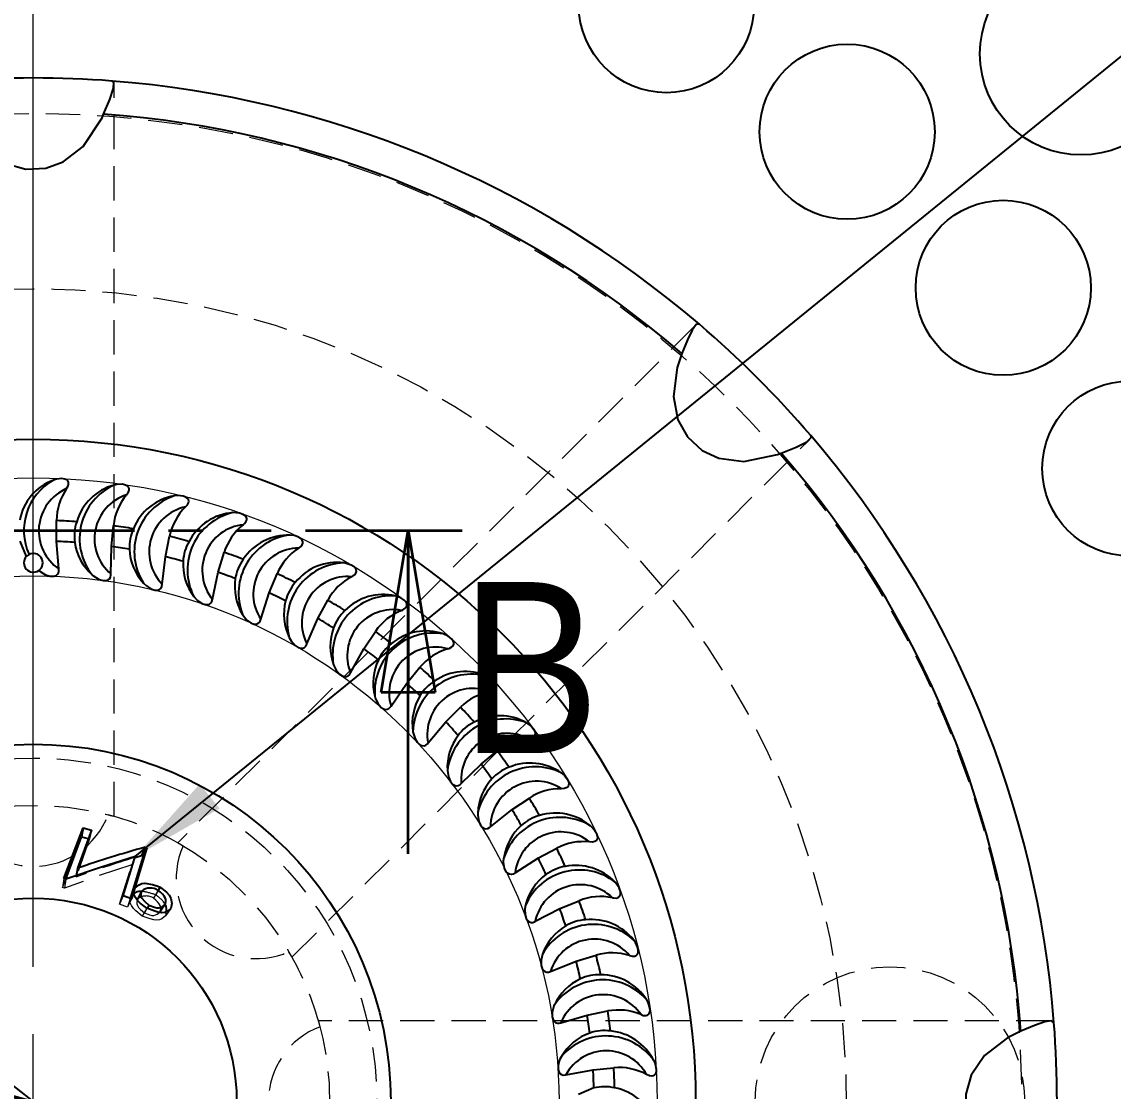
# Model space of a CAD drawing. Header units: millimetres. Extents: x 5 to 416, y 6 to 580.
# Drawn here: x 111.37 to 151.89, y 475.59 to 515.29 of the extents above; entities that cross this region are included whole.
import ezdxf

# ---------------------------------------------------------------- set-up
doc = ezdxf.new("R2010")
doc.units = ezdxf.units.MM
for name, pattern in [('SLD-Combinazione-di-due-tratteggi', [12.7, 6.35, -1.27, 1.27, -1.27, 1.27, -1.27]), ('SLD-Solido', [0]), ('SLD-Tratteggiato', [1.905, 1.27, -0.635])]:
    doc.linetypes.add(name, pattern=pattern)
doc.layers.add('D', color=3, linetype='SLD-Solido', lineweight=25)
doc.layers.add('SEZ', color=6, linetype='SLD-Combinazione-di-due-tratteggi', lineweight=35)
doc.layers.add('Q', color=2, linetype='SLD-Solido')
doc.styles.add('SLDTEXTSTYLE4', font='GOTHIC.TTF', dxfattribs={"width": 0.913})
doc.styles.get("Standard").update_dxf_attribs({"font": 'GOTHIC.TTF'})
doc.dimstyles.new('SLDDIMSTYLE1', dxfattribs={"dimtxt": 3.5, "dimasz": 3.556, "dimexe": 0, "dimexo": 0.0625, "dimgap": 0.875, "dimtad": 1, "dimrnd": 1e-09, "dimzin": 12, "dimdsep": 46, "dimtxsty": 'SLDTEXTSTYLE4', "dimblk1": 'NONE', "dimblk2": 'CLOSED', "dimsah": 1, "dimcen": 0, "dimadec": 0, "dimazin": 3, "dimtfac": 1, "dimtmove": 0, "dimatfit": 3, "dimldrblk": 'NONE', "dimfxl": 0, "dimfrac": 2, "dimtolj": 1, "dimtzin": 12, "dimarcsym": 0})
doc.dimstyles.new('SLDDIMSTYLE3', dxfattribs={"dimtxt": 3.5, "dimasz": 3.556, "dimexe": 0, "dimexo": 0.0625, "dimgap": 0.875, "dimtad": 1, "dimrnd": 1e-09, "dimzin": 12, "dimdsep": 46, "dimtxsty": 'SLDTEXTSTYLE4', "dimblk1": 'NONE', "dimblk2": 'CLOSED', "dimsah": 1, "dimcen": 0, "dimadec": 0, "dimazin": 3, "dimtfac": 1, "dimtmove": 0, "dimatfit": 3, "dimldrblk": 'NONE', "dimfxl": 0, "dimfrac": 2, "dimtolj": 1, "dimtzin": 12, "dimarcsym": 0})
doc.dimstyles.new('SLDDIMSTYLE4', dxfattribs={"dimtxt": 3.5, "dimasz": 3.556, "dimexe": 0, "dimexo": 0.0625, "dimgap": 0.875, "dimtad": 1, "dimrnd": 1e-09, "dimzin": 12, "dimdsep": 46, "dimtxsty": 'SLDTEXTSTYLE4', "dimblk1": 'CLOSED', "dimblk2": 'CLOSED', "dimsah": 1, "dimcen": 0.09, "dimadec": 0, "dimazin": 3, "dimtfac": 1, "dimtofl": 0, "dimtmove": 0, "dimatfit": 3, "dimldrblk": 'CLOSED', "dimfxl": 0, "dimfrac": 2, "dimtolj": 1, "dimtzin": 12, "dimarcsym": 0})
doc.dimstyles.new('SLDDIMSTYLE7', dxfattribs={"dimtxt": 0.18, "dimasz": 3.556, "dimexe": 0, "dimexo": 0.0625, "dimgap": 0, "dimtad": 0, "dimtih": 1, "dimtoh": 1, "dimdec": 0, "dimrnd": 1e-09, "dimzin": 0, "dimdsep": 46, "dimtxsty": 'Standard', "dimsah": 1, "dimcen": 0.09, "dimadec": 0, "dimazin": 0, "dimtfac": 3.556, "dimtdec": 0, "dimtofl": 0, "dimtmove": 0, "dimatfit": 3, "dimfxl": 0, "dimfrac": 2, "dimtolj": 1, "dimtzin": 0, "dimarcsym": 0})

# ---------------------------------------------------------------- blocks, each defined once
blk = doc.blocks.new('_CLOSED')
at = {"color": 0, "linetype": 'ByBlock', "lineweight": -2}
for p, q in [((-1, 0.166667), (0, 0)), ((-1, 0.166667), (-1, -0.166667)), ((0, 0), (-1, -0.166667)), ((0, 0), (-1, 0))]:
    blk.add_line(p, q, dxfattribs=at)
blk = doc.blocks.new('_D_2')
at = {"layer": 'Q'}
for q in [(65.514, 483.362), (214.863, 457.042)]:
    blk.add_line((158.088, 467.048), q, dxfattribs=at)
at = {"layer": 'Q', "xscale": 3.556, "yscale": 3.556, "rotation": 170.0050717243122}
blk.add_blockref('_CLOSED', (158.088, 467.048, -16.8), dxfattribs=at)
at = {"layer": 'Q', "char_height": 3.5, "attachment_point": 1, "rotation": 350.0051, "style": 'SLDTEXTSTYLE4'}
for s, insert in [('%%c', (205.346, 463.258)), ('94', (210.554, 462.394))]:
    blk.add_mtext(s, dxfattribs=dict(at, insert=insert))
blk = doc.blocks.new('_NONE')
blk = doc.blocks.new('_D_4')
at = {"layer": 'Q'}
for q in [(58.675, 489.44), (218.383, 446.647)]:
    blk.add_line((164.927, 460.97), q, dxfattribs=at)
at = {"layer": 'Q', "xscale": 3.556, "yscale": 3.556, "rotation": 165.0000000000003}
blk.add_blockref('_CLOSED', (164.927, 460.97, -16.8), dxfattribs=at)
at = {"layer": 'Q', "char_height": 3.5, "attachment_point": 1, "rotation": 345, "style": 'SLDTEXTSTYLE4'}
for s, insert in [('%%c', (206.947, 454.338)), ('110', (212.059, 453.024))]:
    blk.add_mtext(s, dxfattribs=dict(at, insert=insert))
blk = doc.blocks.new('_D_7')
at = {"layer": 'Q'}
for q in [(28.843, 539.69), (165.568, 433.411)]:
    blk.add_line((58.034, 516.999), q, dxfattribs=at)
at = {"layer": 'Q', "xscale": 3.556, "yscale": 3.556, "rotation": 322.1411922934127}
blk.add_blockref('_CLOSED', (58.034, 516.999, -16.6), dxfattribs=at)
at = {"layer": 'Q', "char_height": 3.5, "attachment_point": 1, "rotation": 322.1412, "style": 'SLDTEXTSTYLE4'}
for s, insert in [('%%c', (31.586, 543.219)), ('136,20', (35.787, 540.022))]:
    blk.add_mtext(s, dxfattribs=dict(at, insert=insert))
blk = doc.blocks.new('_D_8')
at = {"layer": 'Q'}
for p, q in [((111.801, 554.705), (111.801, 569.527)), ((171.801, 476.205), (171.801, 569.527)), ((171.801, 568.527), (111.801, 568.527))]:
    blk.add_line(p, q, dxfattribs=at)
at = {"layer": 'Q', "xscale": 3.556, "yscale": 3.556, "rotation": 180.0000000000004}
blk.add_blockref('_CLOSED', (111.801, 568.527, -16.8), dxfattribs=at)
at = {"layer": 'Q', "xscale": 3.556, "yscale": 3.556}
blk.add_blockref('_CLOSED', (171.801, 568.527, -16.8), dxfattribs=at)
at = {"layer": 'Q', "insert": (127.372, 572.998), "char_height": 3.5, "attachment_point": 1, "style": 'SLDTEXTSTYLE4'}
blk.add_mtext('60', dxfattribs=at)
blk = doc.blocks.new('SW_CENTERMARKSYMBOL_0')
at = {"color": 0, "linetype": 'SLD-Solido', "lineweight": 18}
for p, q in [((0, 5), (0, 70.6)), ((0, 0), (0, 2.5))]:
    blk.add_line(p, q, dxfattribs=at)

msp = doc.modelspace()

# ---------------------------------------------------------------- linework, layer by layer
at = {"color": 7, "linetype": 'SLD-Tratteggiato', "lineweight": 18}
for p, q in [((114.801, 485.7985), (114.801, 512.94444)), ((136.37249, 504.01919), (117.16689, 484.8136)), ((121.41301, 480.57443), (140.60809, 499.76951)), ((113.89209, 484.95422), (113.38209, 483.53959)), ((113.96244, 485.28223), (113.89209, 484.95422)), ((115.00395, 482.52975), (115.4562, 483.98807)), ((112.88761, 483.1481), (113.00513, 483.46375)), ((113.00299, 483.46302), (112.95467, 483.13105)), ((112.95467, 483.13105), (112.88761, 483.1481)), ((115.58304, 483.14107), (115.43871, 482.83823)), ((115.13835, 482.83712), (115.00395, 482.52975)), ((115.30119, 482.42232), (115.00395, 482.52975)), ((115.39857, 482.74206), (115.30119, 482.42232)), ((115.44758, 482.72416), (115.30119, 482.42232)), ((116.01094, 482.3797), (115.84117, 482.09037)), ((116.73754, 482.24573), (116.71288, 482.10126)), ((149.55033, 478.20506), (122.38951, 478.20506))]:
    msp.add_line(p, q, dxfattribs=at)
at = {"color": 7, "linetype": 'SLD-Tratteggiato', "lineweight": 18, "flags": 128}
for points in [[(108.81785, 485.79272), (108.96406, 485.83294), (109.46674, 485.95454), (110.20875, 486.08921), (111.1234, 486.18417), (112.12191, 486.20038), (113.08814, 486.12949), (113.90741, 486.0015), (114.48484, 485.87263), (114.77044, 485.79668), (114.76313, 485.79872)], [(117.1782, 484.80107), (117.31003, 484.72612), (117.75146, 484.45666), (118.37137, 484.0272), (119.08527, 483.4476), (119.80278, 482.75301), (120.43589, 482.01965), (120.92469, 481.34984), (121.24187, 480.85041), (121.39011, 480.59476), (121.38639, 480.60137)], [(115.5851, 484.29779), (115.52065, 484.14293), (115.4562, 483.98807)], [(115.4562, 483.98807), (114.23539, 483.58783), (112.95467, 483.13105)], [(112.93308, 483.48048), (112.91034, 483.31429), (112.88761, 483.1481)], [(116.43929, 483.044), (116.35388, 482.89965), (116.26846, 482.75529)], [(116.43853, 483.04288), (116.42445, 483.01909), (116.33904, 482.87474)], [(115.84117, 482.09037), (115.61094, 482.2787), (115.51535, 482.37529), (115.44397, 482.47617), (115.40179, 482.57682), (115.39098, 482.67279), (115.43871, 482.83823)], [(115.66885, 482.71957), (115.63967, 482.60754), (115.64142, 482.54014), (115.66367, 482.47766), (115.70832, 482.41319), (115.7771, 482.3395), (115.92208, 482.20721)], [(116.50318, 482.23809), (116.53471, 482.35628), (116.53389, 482.42081), (116.51527, 482.48143), (116.47684, 482.54406), (116.41539, 482.61652), (116.34499, 482.68589), (116.26846, 482.75529)], [(116.71288, 482.10126), (116.57047, 481.98251), (116.48609, 481.94459), (116.38577, 481.93214), (116.27347, 481.94664), (116.13397, 481.98474), (115.84117, 482.09037)], [(116.02134, 482.37586), (116.00716, 482.35176), (115.92208, 482.20721)], [(115.92208, 482.20721), (116.11706, 482.1334), (116.20443, 482.11175), (116.28051, 482.10883), (116.40267, 482.15451), (116.50318, 482.23809)], [(116.9075, 482.3745), (116.81019, 482.23788), (116.71288, 482.10126)], [(122.38865, 478.18821), (122.42888, 478.04199), (122.55047, 477.53932), (122.68515, 476.7973), (122.78011, 475.88266), (122.79631, 474.88415), (122.72543, 473.91791), (122.59743, 473.09865), (122.46856, 472.52122), (122.39262, 472.23562), (122.39466, 472.24293)]]:
    msp.add_lwpolyline(points, dxfattribs=at)
at = {"color": 7, "linetype": 'SLD-Tratteggiato', "lineweight": 18}
for centre, radius in [((111.801, 475.20506), 66.1), ((111.801, 475.20506), 36.68404), ((111.801, 475.20506), 30.175), ((111.801, 475.20506), 12.75), ((143.601, 475.20506), 5)]:
    msp.add_circle(centre, radius, dxfattribs=at)
at = {"color": 7, "linetype": 'SLD-Solido', "lineweight": 18}
for radius in [23.1533, 19.51419]:
    msp.add_circle((111.801, 475.20506), radius, dxfattribs=at)
at = {"color": 7, "linetype": 'SLD-Tratteggiato', "lineweight": 18}
for centre, radius, start, end in [((111.801, 486.90745), 2.97266, 200.867141, 339.132859), ((111.801, 475.20506), 11, 59.626467, 75.373533), ((120.07583, 483.4799), 2.97266, 155.867129, 294.132871), ((131.50979, 432.63527), 54.03576, 107.14991, 109.601488), ((115.61117, 481.08056), 1.9362, 67.918495, 83.921238), ((115.99339, 482.32222), 0.51304, 57.57745, 129.241067), ((115.83796, 482.00997), 0.99945, 29.459947, 59.910466), ((111.801, 475.20506), 11, 14.626467, 30.373533), ((123.50338, 475.20506), 2.97266, 110.867141, 249.132859)]:
    msp.add_arc(centre, radius, start, end, dxfattribs=at)
at = {"layer": 'D'}
for p, q in [((112.66457, 496.00027), (112.66457, 496.77278)), ((114.6987, 495.81549), (114.77442, 496.58428)), ((111.29808, 496.01212), (111.53947, 495.43767)), ((112.74997, 494.97882), (112.66457, 496.00027)), ((116.70492, 495.43222), (116.85563, 496.18989)), ((111.64188, 495.5168), (111.53947, 495.43767)), ((114.68356, 494.79058), (114.6987, 495.81549)), ((118.66391, 494.85415), (118.88816, 495.5934)), ((116.5894, 494.41373), (116.70492, 495.43222)), ((112.00315, 494.91935), (112.01172, 494.92561)), ((112.00315, 494.91935), (112.05638, 494.87834)), ((118.44912, 493.85189), (118.66391, 494.85415)), ((120.55681, 494.08685), (120.85244, 494.80056)), ((120.24482, 493.11047), (120.55681, 494.08685)), ((122.36539, 493.13771), (122.72955, 493.81901)), ((121.9592, 492.19662), (122.36539, 493.13771)), ((124.07223, 492.01587), (124.50141, 492.65819)), ((123.57575, 491.11912), (124.07223, 492.01587)), ((125.66089, 490.73213), (126.15096, 491.32929)), ((125.0789, 489.88836), (125.66089, 490.73213)), ((127.11607, 489.29886), (127.66231, 489.8451)), ((126.45418, 488.51619), (127.11607, 489.29886)), ((128.42375, 487.72985), (129.02091, 488.21993)), ((127.68834, 487.01583), (128.42375, 487.72985)), ((129.57135, 486.04023), (130.21367, 486.46941)), ((128.76949, 485.40173), (129.57135, 486.04023)), ((112.93308, 483.48048), (113.64838, 485.36014)), ((113.64838, 485.36014), (113.58834, 485.03009)), ((113.64838, 485.36014), (113.96244, 485.28223)), ((113.00513, 483.46375), (113.58834, 485.03009)), ((113.96244, 485.28223), (113.44461, 483.86918)), ((113.58834, 485.03009), (113.89209, 484.95422)), ((116.01543, 484.62379), (115.44758, 482.72416)), ((115.94883, 484.64869), (115.81393, 484.34155)), ((115.94883, 484.64869), (116.01543, 484.62379)), ((130.54782, 484.24625), (131.22911, 484.61041)), ((115.13835, 482.83712), (115.5851, 484.29779)), ((115.87841, 484.31758), (115.39857, 482.74206)), ((115.57611, 484.26841), (115.81393, 484.34155)), ((115.81393, 484.34155), (115.87841, 484.31758)), ((129.68723, 483.68943), (130.54782, 484.24625)), ((113.00299, 483.46302), (112.93308, 483.48048)), ((116.50987, 483.16345), (116.43853, 483.04288)), ((115.44758, 482.72416), (115.13835, 482.83712)), ((116.09224, 482.49632), (116.02134, 482.37586)), ((131.34374, 482.36521), (132.05744, 482.66083)), ((130.43272, 481.89541), (131.34374, 482.36521)), ((131.95145, 480.4152), (132.6907, 480.63945)), ((130.99877, 480.03697), (131.95145, 480.4152)), ((132.3651, 478.41503), (133.12277, 478.56573)), ((131.37994, 478.13199), (132.3651, 478.41503)), ((132.58071, 476.38393), (133.3495, 476.45965)), ((131.57255, 476.19883), (132.58071, 476.38393)), ((132.60805, 475.70798), (132.0336, 475.46658))]:
    msp.add_line(p, q, dxfattribs=at)
at = {"layer": 'D', "flags": 128}
for points in [[(114.41085, 511.86149), (114.64048, 512.40885), (114.78291, 512.82926), (114.78662, 513.04719), (114.72193, 513.09263)], [(109.19114, 511.86149), (109.43221, 511.36865), (110.09791, 510.51649), (110.82179, 510.02373), (111.52371, 509.8205), (112.26111, 509.85087), (112.90758, 510.08719), (113.64563, 510.65675), (114.35143, 511.72461), (114.41085, 511.86149)], [(136.52614, 504.06104), (136.40649, 504.05044), (136.25461, 503.84643), (136.08589, 503.48603), (135.87556, 502.97051)], [(135.87556, 502.97051), (135.69753, 502.45156), (135.56568, 501.37827), (135.7291, 500.51798), (136.08174, 499.87794), (136.62463, 499.378), (137.24886, 499.08798), (138.17347, 498.96884), (139.42765, 499.22486), (139.56644, 499.27962)], [(139.56644, 499.27962), (140.11587, 499.5043), (140.51386, 499.70086), (140.67057, 499.85233), (140.65697, 499.93021)], [(113.03809, 497.95987), (113.09367, 498.06192), (113.11169, 498.12969), (113.10676, 498.19915), (113.08258, 498.24641), (113.04207, 498.28401), (112.97302, 498.31619), (112.85666, 498.334), (112.65553, 498.31074), (112.54453, 498.27739)], [(115.2625, 497.72904), (115.33247, 497.83458), (115.3539, 497.89828), (115.35329, 497.96518), (115.33222, 498.01393), (115.29445, 498.0543), (115.22617, 498.09267), (115.10714, 498.12051), (114.89592, 498.11269), (114.80244, 498.09341)], [(117.45356, 497.28129), (117.52202, 497.36159), (117.55617, 497.42573), (117.56801, 497.49673), (117.55555, 497.54842), (117.52465, 497.59432), (117.46634, 497.63952), (117.36146, 497.68052), (117.17016, 497.7007), (117.03143, 497.689)], [(119.59019, 496.62094), (119.63537, 496.66108), (119.6941, 496.73229), (119.72229, 496.80052), (119.72329, 496.8553), (119.7032, 496.90845), (119.66762, 496.952), (119.59282, 497.00346), (119.45278, 497.0512), (119.21006, 497.06806)], [(121.65181, 495.75434), (121.72842, 495.81382), (121.7761, 495.86892), (121.80465, 495.935), (121.80554, 495.98848), (121.78657, 496.04076), (121.74233, 496.09587), (121.65511, 496.15602), (121.486, 496.21491), (121.31733, 496.23657)], [(123.61856, 494.68985), (123.72591, 494.76268), (123.77426, 494.82196), (123.79338, 494.87688), (123.78957, 494.93677), (123.76702, 494.98752), (123.71237, 495.0506), (123.60109, 495.1233), (123.38019, 495.19455), (123.33296, 495.20254)], [(112.05638, 494.87834), (112.25512, 494.76216), (112.43193, 494.71161), (112.56009, 494.71199), (112.64333, 494.7381), (112.69932, 494.77842), (112.73777, 494.83588), (112.75325, 494.89667), (112.74997, 494.97882)], [(113.98347, 494.75858), (114.0152, 494.73074), (114.23971, 494.58941), (114.38982, 494.54677), (114.50243, 494.54756), (114.57745, 494.57213), (114.62979, 494.61145), (114.66558, 494.66626), (114.68347, 494.74179), (114.68356, 494.79058)], [(115.88954, 494.4505), (115.99831, 494.34576), (116.18889, 494.2276), (116.31888, 494.19165), (116.41684, 494.19362), (116.48527, 494.21761), (116.54102, 494.26439), (116.57209, 494.31946), (116.58923, 494.40909), (116.5894, 494.41373)], [(117.75624, 493.95708), (117.89661, 493.80209), (118.05489, 493.69431), (118.18086, 493.65302), (118.27048, 493.65143), (118.33747, 493.67218), (118.39304, 493.71525), (118.42666, 493.76827), (118.44912, 493.85189)], [(125.4715, 493.4377), (125.5004, 493.45028), (125.60922, 493.5195), (125.64929, 493.56981), (125.66772, 493.63219), (125.66034, 493.68982), (125.6359, 493.74164), (125.57227, 493.81483), (125.43835, 493.90324), (125.23752, 493.97591)], [(119.56558, 493.28307), (119.7322, 493.07283), (119.87031, 492.97346), (119.98372, 492.93317), (120.0667, 492.93015), (120.13107, 492.94917), (120.18495, 492.98932), (120.22053, 493.04118), (120.24482, 493.11047)], [(121.30015, 492.43496), (121.36756, 492.31275), (121.51594, 492.13975), (121.63127, 492.06469), (121.72657, 492.0365), (121.79975, 492.03857), (121.86773, 492.06652), (121.91402, 492.10983), (121.95665, 492.1893), (121.9592, 492.19662)], [(127.19278, 492.00996), (127.23522, 492.0241), (127.34243, 492.08145), (127.38462, 492.12694), (127.40731, 492.1855), (127.40527, 492.24312), (127.38578, 492.29712), (127.32908, 492.37643), (127.20336, 492.4778), (127.01269, 492.56852)], [(122.94323, 491.42091), (123.03683, 491.22499), (123.16756, 491.06954), (123.26724, 491.00384), (123.3534, 490.97821), (123.42214, 490.98059), (123.48586, 491.00682), (123.53258, 491.04868), (123.57575, 491.11912)], [(128.76583, 490.42038), (128.86538, 490.44832), (128.92969, 490.48225), (128.97959, 490.53411), (128.99868, 490.58379), (128.99916, 490.63917), (128.97672, 490.70859), (128.9141, 490.80007), (128.76997, 490.92214), (128.64135, 490.9939)], [(124.47901, 490.2507), (124.50539, 490.16084), (124.59941, 489.96565), (124.71317, 489.83703), (124.79901, 489.78443), (124.87551, 489.7651), (124.94004, 489.77061), (124.99885, 489.79762), (125.05572, 489.85305), (125.0789, 489.88836)], [(130.10784, 489.26723), (130.29053, 489.12816), (130.37381, 489.02792), (130.41808, 488.93746), (130.4294, 488.87155), (130.4177, 488.80829), (130.3887, 488.76389), (130.33071, 488.72241), (130.21183, 488.68863), (130.1755, 488.68427)], [(125.89269, 488.93558), (125.96982, 488.66974), (126.04583, 488.54507), (126.15495, 488.44618), (126.22632, 488.41628), (126.30403, 488.41256), (126.36689, 488.43444), (126.429, 488.48481), (126.45418, 488.51619)], [(127.17066, 487.48824), (127.20666, 487.26184), (127.28247, 487.08824), (127.36212, 486.99289), (127.4357, 486.94508), (127.50222, 486.92777), (127.57073, 486.93476), (127.62746, 486.96153), (127.68834, 487.01583)], [(131.39802, 487.40513), (131.51585, 487.30401), (131.62835, 487.16072), (131.66783, 487.0721), (131.67995, 486.99702), (131.67109, 486.94027), (131.64373, 486.8923), (131.60372, 486.85892), (131.52014, 486.82803), (131.40822, 486.81835)], [(128.30062, 485.9226), (128.2995, 485.8378), (128.33678, 485.60285), (128.40372, 485.46009), (128.4735, 485.38187), (128.54023, 485.34237), (128.60358, 485.32932), (128.66756, 485.33845), (128.73825, 485.37554), (128.76949, 485.40173)], [(132.49947, 485.42554), (132.63175, 485.28137), (132.70378, 485.16182), (132.73738, 485.0564), (132.73946, 484.98639), (132.72362, 484.93184), (132.69066, 484.88825), (132.64657, 484.85991), (132.55675, 484.83853), (132.45211, 484.84058)], [(116.01543, 484.62379), (115.94692, 484.47069), (115.87841, 484.31758)], [(115.5851, 484.29779), (114.32894, 483.90999), (113.00299, 483.46302)], [(129.68723, 483.68943), (129.6115, 483.64591), (129.54622, 483.63222), (129.47981, 483.64176), (129.42382, 483.6706), (129.3582, 483.73672), (129.29483, 483.86328), (129.25975, 484.08934), (129.27167, 484.25375)], [(113.44461, 483.86918), (113.41335, 483.70438), (113.38209, 483.53959)], [(115.58304, 483.14107), (115.73211, 483.25102), (115.8341, 483.29378), (115.94234, 483.30884), (116.22196, 483.26175), (116.41993, 483.19651), (116.50987, 483.16345)], [(133.29711, 482.77002), (133.34574, 482.76188), (133.44522, 482.75985), (133.51638, 482.78009), (133.56054, 482.81337), (133.5901, 482.86246), (133.60191, 482.91721), (133.59541, 483.00618), (133.54609, 483.14223), (133.40158, 483.34752)], [(116.01094, 482.3797), (115.77346, 482.571), (115.67028, 482.67246), (115.59384, 482.77681), (115.54888, 482.87881), (115.53635, 482.97563), (115.58304, 483.14107)], [(115.82237, 483.01785), (115.74561, 482.86871), (115.66885, 482.71957)], [(115.82237, 483.01785), (115.7939, 482.90347), (115.79755, 482.83488), (115.82291, 482.77064), (115.94249, 482.63054), (116.09224, 482.49632)], [(116.68963, 482.51697), (116.71988, 482.63601), (116.71788, 482.70133), (116.69768, 482.76298), (116.6571, 482.82698), (116.5927, 482.9013), (116.51915, 482.97261), (116.43929, 483.044)], [(116.50987, 483.16345), (116.63056, 483.06997), (116.74496, 482.97169), (116.84362, 482.8658), (116.90838, 482.7555), (116.93668, 482.55364), (116.9075, 482.3745)], [(116.09224, 482.49632), (116.29444, 482.41814), (116.38477, 482.39462), (116.46311, 482.39025), (116.58788, 482.43421), (116.68963, 482.51697)], [(116.68963, 482.51697), (116.5964, 482.37753), (116.50318, 482.23809)], [(130.07447, 482.49775), (130.04847, 482.35529), (130.05324, 482.13699), (130.09601, 482.00051), (130.15088, 481.91968), (130.20895, 481.87453), (130.27956, 481.85287), (130.34283, 481.85701), (130.42622, 481.89145), (130.43272, 481.89541)], [(116.9075, 482.3745), (116.76353, 482.25686), (116.67757, 482.22004), (116.5747, 482.20935), (116.45891, 482.22619), (116.31463, 482.26741), (116.01094, 482.3797)], [(133.9351, 480.62661), (134.02551, 480.60568), (134.12407, 480.60643), (134.17961, 480.62757), (134.2238, 480.66947), (134.24736, 480.71994), (134.25718, 480.79688), (134.23844, 480.91607), (134.15299, 481.10599), (134.09567, 481.19108)], [(130.70129, 480.67152), (130.64825, 480.45165), (130.65126, 480.26068), (130.68806, 480.14174), (130.7377, 480.0689), (130.79247, 480.02717), (130.8585, 480.00714), (130.92116, 480.00999), (130.99877, 480.03697)], [(134.35992, 478.43098), (134.43844, 478.40369), (134.54846, 478.39264), (134.60431, 478.40844), (134.65118, 478.44504), (134.67965, 478.49282), (134.69708, 478.56819), (134.69037, 478.68822), (134.6246, 478.8849), (134.57505, 478.977)], [(131.14608, 478.79265), (131.12774, 478.75206), (131.05999, 478.51043), (131.06128, 478.34272), (131.09329, 478.23784), (131.13875, 478.1715), (131.19134, 478.13223), (131.25419, 478.11329), (131.31757, 478.11494), (131.37994, 478.13199)], [(149.68857, 478.126), (149.59648, 478.20311), (149.34482, 478.16624), (148.97067, 478.03072), (148.45742, 477.81491)], [(148.45742, 477.81491), (147.96459, 477.57384), (147.11242, 476.90815), (146.61966, 476.18427), (146.41644, 475.48234), (146.44681, 474.74494), (146.68313, 474.09848), (147.25268, 473.36043), (148.32055, 472.65463), (148.45742, 472.59521)], [(131.40458, 476.87922), (131.33922, 476.7525), (131.2802, 476.54536), (131.28061, 476.39863), (131.30911, 476.30545), (131.35144, 476.24473), (131.41288, 476.20289), (131.47466, 476.18822), (131.5641, 476.19665), (131.57255, 476.19883)], [(134.8351, 476.72659), (134.88522, 476.60139), (134.92275, 476.40911), (134.91743, 476.31303), (134.89342, 476.23774), (134.85956, 476.19055), (134.81305, 476.15969), (134.76244, 476.14812), (134.6763, 476.15847), (134.56749, 476.20428)]]:
    msp.add_lwpolyline(points, dxfattribs=at)
at = {"layer": 'D'}
for centre, radius in [((111.801, 475.20506), 68.1), ((111.801, 475.20506), 66.1), ((135.301, 515.90826), 3.25), ((150.69187, 514.09593), 3.75), ((142.01201, 511.20915), 3.25), ((147.80508, 505.41608), 3.25), ((152.50419, 498.70506), 3.25), ((111.801, 475.20506), 24.585), ((111.801, 475.20506), 13.2651), ((111.801, 475.20506), 7.54804)]:
    msp.add_circle(centre, radius, dxfattribs=at)
for centre, radius, start, end in [((111.801, 475.20443), 38.00063, 85.591583, 94.408417), ((111.801, 475.20506), 38, 49.40849, 85.59151), ((111.801, 475.20506), 36.74921, 49.072455, 85.927545), ((111.80106, 475.20513), 37.99991, 40.591499, 49.408501), ((111.801, 475.20506), 38, 4.40849, 40.59151), ((111.801, 475.20506), 36.74921, 4.072455, 40.927545), ((113.24387, 496.42249), 1.98235, 110.657502, 169.488959), ((113.60442, 496.40296), 2.15333, 119.485918, 204.300889), ((113.71192, 496.39029), 1.7081, 113.233985, 235.724752), ((114.79016, 496.75626), 2.12566, 145.512345, 179.554647), ((115.33483, 496.16031), 2.00507, 105.397976, 163.498433), ((115.70202, 496.10451), 2.18288, 114.337389, 218.067502), ((115.77923, 496.10098), 1.7081, 107.608997, 230.099738), ((116.88907, 496.3591), 2.12661, 139.895222, 173.921796), ((117.38029, 495.70245), 2.01695, 99.960263, 157.686186), ((117.73174, 495.62151), 2.18288, 108.712429, 212.442464), ((117.80823, 495.61042), 1.7081, 101.983968, 224.474752), ((118.93846, 495.75829), 2.12708, 134.274027, 168.292946), ((111.801, 475.20506), 21.585, 85.718825, 87.707098), ((119.70434, 494.94189), 2.18288, 103.087405, 206.817486), ((119.37087, 495.04413), 2.03032, 94.542921, 151.853473), ((111.801, 475.20506), 21.585, 80.093825, 82.082098), ((119.77938, 494.92335), 1.7081, 96.359, 218.849739), ((120.91867, 494.95971), 2.1271, 128.64921, 162.667868), ((111.801, 475.20506), 20.81313, 85.759601, 87.622017), ((115.33413, 496.2548), 2.01568, 188.374793, 227.927023), ((111.801, 475.20506), 21.585, 74.468825, 76.457098), ((121.60083, 494.07218), 2.18288, 97.462367, 201.192526), ((121.28212, 494.20063), 2.03625, 89.009116, 146.137243), ((111.801, 495.20506), 0.35, 307.018975, 117.039896), ((111.801, 475.20506), 20.81313, 80.134601, 81.997017), ((117.36714, 495.80165), 2.00223, 182.611342, 222.44048), ((111.801, 475.20506), 21.585, 68.843825, 70.832098), ((121.67369, 494.04638), 1.7081, 90.733952, 213.224762), ((122.81079, 493.97113), 2.12675, 123.021372, 157.045638), ((111.80099, 495.20506), 0.35, 138.348717, 305.281887), ((111.801, 475.20506), 20.81313, 74.509601, 76.372017), ((119.36551, 495.15882), 2.00847, 177.050828, 216.751009), ((123.40294, 493.02078), 2.18288, 91.837356, 195.56752), ((123.07427, 493.23961), 1.97989, 82.49244, 141.403915), ((113.34121, 496.13705), 1.79865, 222.340204, 224.411783), ((111.801, 475.20506), 20.81313, 68.884601, 70.747017), ((111.801, 475.20506), 21.585, 63.218825, 65.207098), ((123.47293, 492.98796), 1.7081, 85.109047, 207.599677), ((124.59677, 492.80203), 2.1262, 117.39183, 151.425257), ((121.28336, 494.32098), 2.00699, 171.41057, 211.141227), ((111.801, 475.20506), 20.81313, 63.259601, 65.122017), ((125.09332, 491.7978), 2.18288, 86.212387, 189.942496), ((124.78635, 492.05234), 1.97578, 76.800007, 135.846452), ((123.09747, 493.29812), 1.99385, 165.649082, 205.652769), ((111.801, 475.20506), 21.585, 57.593825, 59.582098), ((125.15975, 491.75829), 1.7081, 79.484021, 201.97474), ((126.25931, 491.4639), 2.12521, 111.758696, 145.808423), ((111.801, 475.20506), 20.81313, 57.634601, 59.497017), ((124.81971, 492.10375), 1.99686, 160.055461, 199.996336), ((111.801, 475.20506), 21.585, 51.968825, 53.957098), ((126.37634, 490.69211), 1.98138, 71.26669, 130.129744), ((126.65569, 490.41503), 2.18288, 80.587435, 184.317455), ((111.801, 475.20506), 20.81313, 52.009601, 53.872017), ((126.71792, 490.36919), 1.7081, 73.858991, 196.349716), ((127.77023, 489.9885), 2.10232, 105.942495, 140.374544), ((126.41659, 490.74601), 1.99989, 154.462134, 194.339708), ((128.075, 488.88578), 2.18288, 74.962376, 178.692537), ((111.801, 475.20506), 21.585, 46.343825, 48.332098), ((127.82607, 489.16724), 2.00034, 65.947649, 124.198751), ((111.801, 475.20506), 20.81313, 46.384601, 48.247017), ((127.87267, 489.23797), 2.00294, 148.868733, 188.683153), ((128.13244, 488.83406), 1.7081, 68.233973, 190.724724), ((129.1417, 488.35332), 2.10095, 100.305908, 134.761045), ((111.801, 475.20506), 21.585, 40.718825, 42.707098), ((129.33758, 487.22477), 2.18288, 69.337409, 173.067472), ((129.11738, 487.52344), 2.00544, 60.40383, 118.492616), ((111.801, 475.20506), 20.81313, 40.759601, 42.622017), ((129.17387, 487.59415), 2.00601, 143.275496, 183.026387), ((129.38967, 487.16767), 1.7081, 62.609007, 185.099761), ((130.35872, 486.56107), 2.13109, 94.932023, 128.885015), ((111.801, 475.20506), 21.585, 35.093825, 37.082098), ((130.24073, 485.76047), 2.01103, 54.867197, 112.779256), ((130.43127, 485.448), 2.18288, 63.7124, 167.442473), ((111.801, 475.20506), 20.81313, 35.134601, 36.997017), ((130.30822, 485.83014), 2.00973, 137.68876, 177.362956), ((130.47752, 485.38607), 1.7081, 56.983988, 179.474752), ((131.37446, 484.71474), 2.10388, 89.080695, 123.486346), ((111.801, 475.20506), 21.585, 29.468825, 31.457098), ((131.34555, 483.57259), 2.18288, 58.087379, 161.817516), ((111.801, 475.20506), 20.81313, 29.509601, 31.372017), ((131.18514, 483.8955), 2.01705, 49.336805, 107.059602), ((131.25347, 483.96873), 2.00219, 131.985973, 171.81583), ((131.3855, 483.50643), 1.7081, 51.359032, 173.849674), ((131.61885, 429.89582), 56.95109, 105.970877, 108.609725), ((132.21728, 482.7241), 2.12947, 83.668722, 117.648334), ((111.801, 475.20506), 21.585, 23.843825, 25.832098), ((111.801, 475.20506), 20.81313, 23.884601, 25.747017), ((132.0716, 481.6166), 2.18288, 52.462387, 156.192479), ((131.94142, 481.94671), 2.02345, 43.811569, 101.334843), ((132.00914, 482.02629), 1.99129, 126.247266, 166.304524), ((115.78532, 482.56657), 0.44038, 85.978487, 141.912059), ((116.14925, 482.5965), 0.53327, 57.051523, 127.804557), ((132.10487, 481.54684), 1.7081, 45.734018, 168.224739), ((116.40992, 482.3377), 0.34029, 344.318995, 28.77627), ((132.85756, 480.66853), 2.14696, 78.186349, 111.880707), ((111.801, 475.20506), 21.585, 18.218825, 20.207098), ((111.801, 475.20506), 20.81313, 18.259601, 20.122017), ((132.60243, 479.59886), 2.18288, 46.837368, 150.567515), ((132.58233, 480.01115), 1.99359, 120.646437, 160.655421), ((132.50228, 479.93319), 2.03007, 38.289166, 95.60722), ((132.62871, 479.52617), 1.7081, 40.109063, 162.599673), ((133.29185, 478.59467), 2.13132, 72.433954, 106.383095), ((111.801, 475.20506), 21.585, 12.593825, 14.582098), ((111.801, 475.20506), 20.81313, 12.634601, 14.497017), ((132.95216, 477.95225), 1.99203, 115.004958, 155.046799), ((132.93293, 477.53881), 2.18288, 41.212415, 144.942469), ((132.86249, 477.87486), 2.03655, 32.763791, 89.882581), ((132.95196, 477.46389), 1.7081, 34.483998, 156.974746), ((133.52057, 476.47149), 2.13169, 66.812015, 100.755015), ((111.801, 475.20506), 21.585, 6.968825, 8.957098), ((111.801, 475.20506), 20.81313, 7.009601, 8.872017), ((111.80037, 475.20506), 38.00063, 355.591583, 4.408417), ((133.13129, 475.8516), 2.00936, 109.560032, 149.241792), ((133.05992, 475.45628), 2.18287, 35.587356, 139.317528), ((133.01945, 475.79276), 2.04172, 27.217672, 84.178752), ((133.07151, 475.37986), 1.7081, 28.859022, 151.349722), ((133.54642, 474.36656), 2.10233, 60.942634, 95.37441), ((111.801, 475.20506), 21.585, 1.343825, 3.332098), ((111.801, 475.20506), 20.81313, 1.384601, 3.247017), ((133.01843, 473.76219), 1.98235, 20.657502, 79.488959)]:
    msp.add_arc(centre, radius, start, end, dxfattribs=at)
for centre, major_axis in [((115.73249, 496.12042), (-2.40082, 0.23646)), ((117.76362, 495.63435), (-2.36608, 0.47064)), ((119.73733, 494.95154), (-2.30856, 0.70029)), ((121.63461, 494.07856), (-2.2288, 0.9232)), ((123.43718, 493.02382), (-2.12758, 1.13721)), ((125.12769, 491.79747), (-2.00587, 1.34028)), ((126.68986, 490.41133), (-1.86484, 1.53043)), ((128.10864, 488.87874), (-1.70585, 1.70585)), ((129.37037, 487.21447), (-1.53043, 1.86484)), ((130.4629, 485.43454), (-1.34028, 2.00587)), ((131.3757, 483.5561), (-1.13721, 2.12758)), ((132.09999, 481.59723), (-0.9232, 2.2288)), ((132.62878, 479.5768), (-0.70029, 2.30856)), ((132.957, 477.51427), (-0.47064, 2.36608)), ((133.08147, 475.4295), (-0.23646, 2.40082)), ((133.001, 473.34256), (0, 2.41244))]:
    msp.add_ellipse(centre, major_axis=major_axis, ratio=0.82903757, start_param=6.09250016, end_param=6.48094447, dxfattribs=at)
at = {"layer": 'SEZ'}
msp.add_line((96.50273, 496.40506), (127.71664, 496.40506), dxfattribs=at)
at = {"layer": 'SEZ', "linetype": 'SLD-Solido'}
msp.add_line((125.71664, 484.40506), (125.71664, 496.40506), dxfattribs=at)

# ---------------------------------------------------------------- block references
at = {"color": 7, "linetype": 'SLD-Solido', "lineweight": 18}
msp.add_blockref('SW_CENTERMARKSYMBOL_0', (111.801, 475.20506), dxfattribs=at)
at = {"layer": 'SEZ', "xscale": 6, "yscale": 6, "rotation": 90.0000000000004}
msp.add_blockref('_CLOSED', (125.71664, 496.40506), dxfattribs=at)

# ---------------------------------------------------------------- texts
at = {"layer": 'SEZ', "insert": (127.66104, 494.49085), "char_height": 6.35, "attachment_point": 1, "style": 'SLDTEXTSTYLE4'}
msp.add_mtext('B', dxfattribs=at)

# ---------------------------------------------------------------- dimensions: what is measured, and where the dimension line sits
at = {"layer": 'Q'}
dim = msp.add_linear_dim(base=(111.801, 571.30506), p1=(171.801, 475.20506), p2=(111.801, 475.20506), dimstyle='SLDDIMSTYLE4', dxfattribs=at)
dim.commit()
dim.dimension.update_dxf_attribs({"geometry": '_D_8', "text_midpoint": (129.95822, 571.30506), "dimtype": 160})
for p1, p2, dimstyle, picture, middle in [((165.56768, 433.41088), (58.03431, 516.99924), 'SLDDIMSTYLE3', '_D_7', (36.5095, 533.73102)), ((58.67507, 489.44011), (164.92692, 460.97001), 'SLDDIMSTYLE1', '_D_4', (212.12292, 448.32389)), ((65.51431, 483.36243), (158.08768, 467.04769), 'SLDDIMSTYLE1', '_D_2', (209.75546, 457.942))]:
    dim = msp.add_diameter_dim_2p(p1=p1, p2=p2, dimstyle=dimstyle, dxfattribs=at)
    dim.commit()
    dim.dimension.update_dxf_attribs({"geometry": picture, "text_midpoint": middle, "dimtype": 163})

# ---------------------------------------------------------------- leaders
msp.add_leader([(115.5851, 484.29779), (189.46394, 544.28365)], dimstyle='SLDDIMSTYLE7')

doc.saveas('drawing.dxf')
